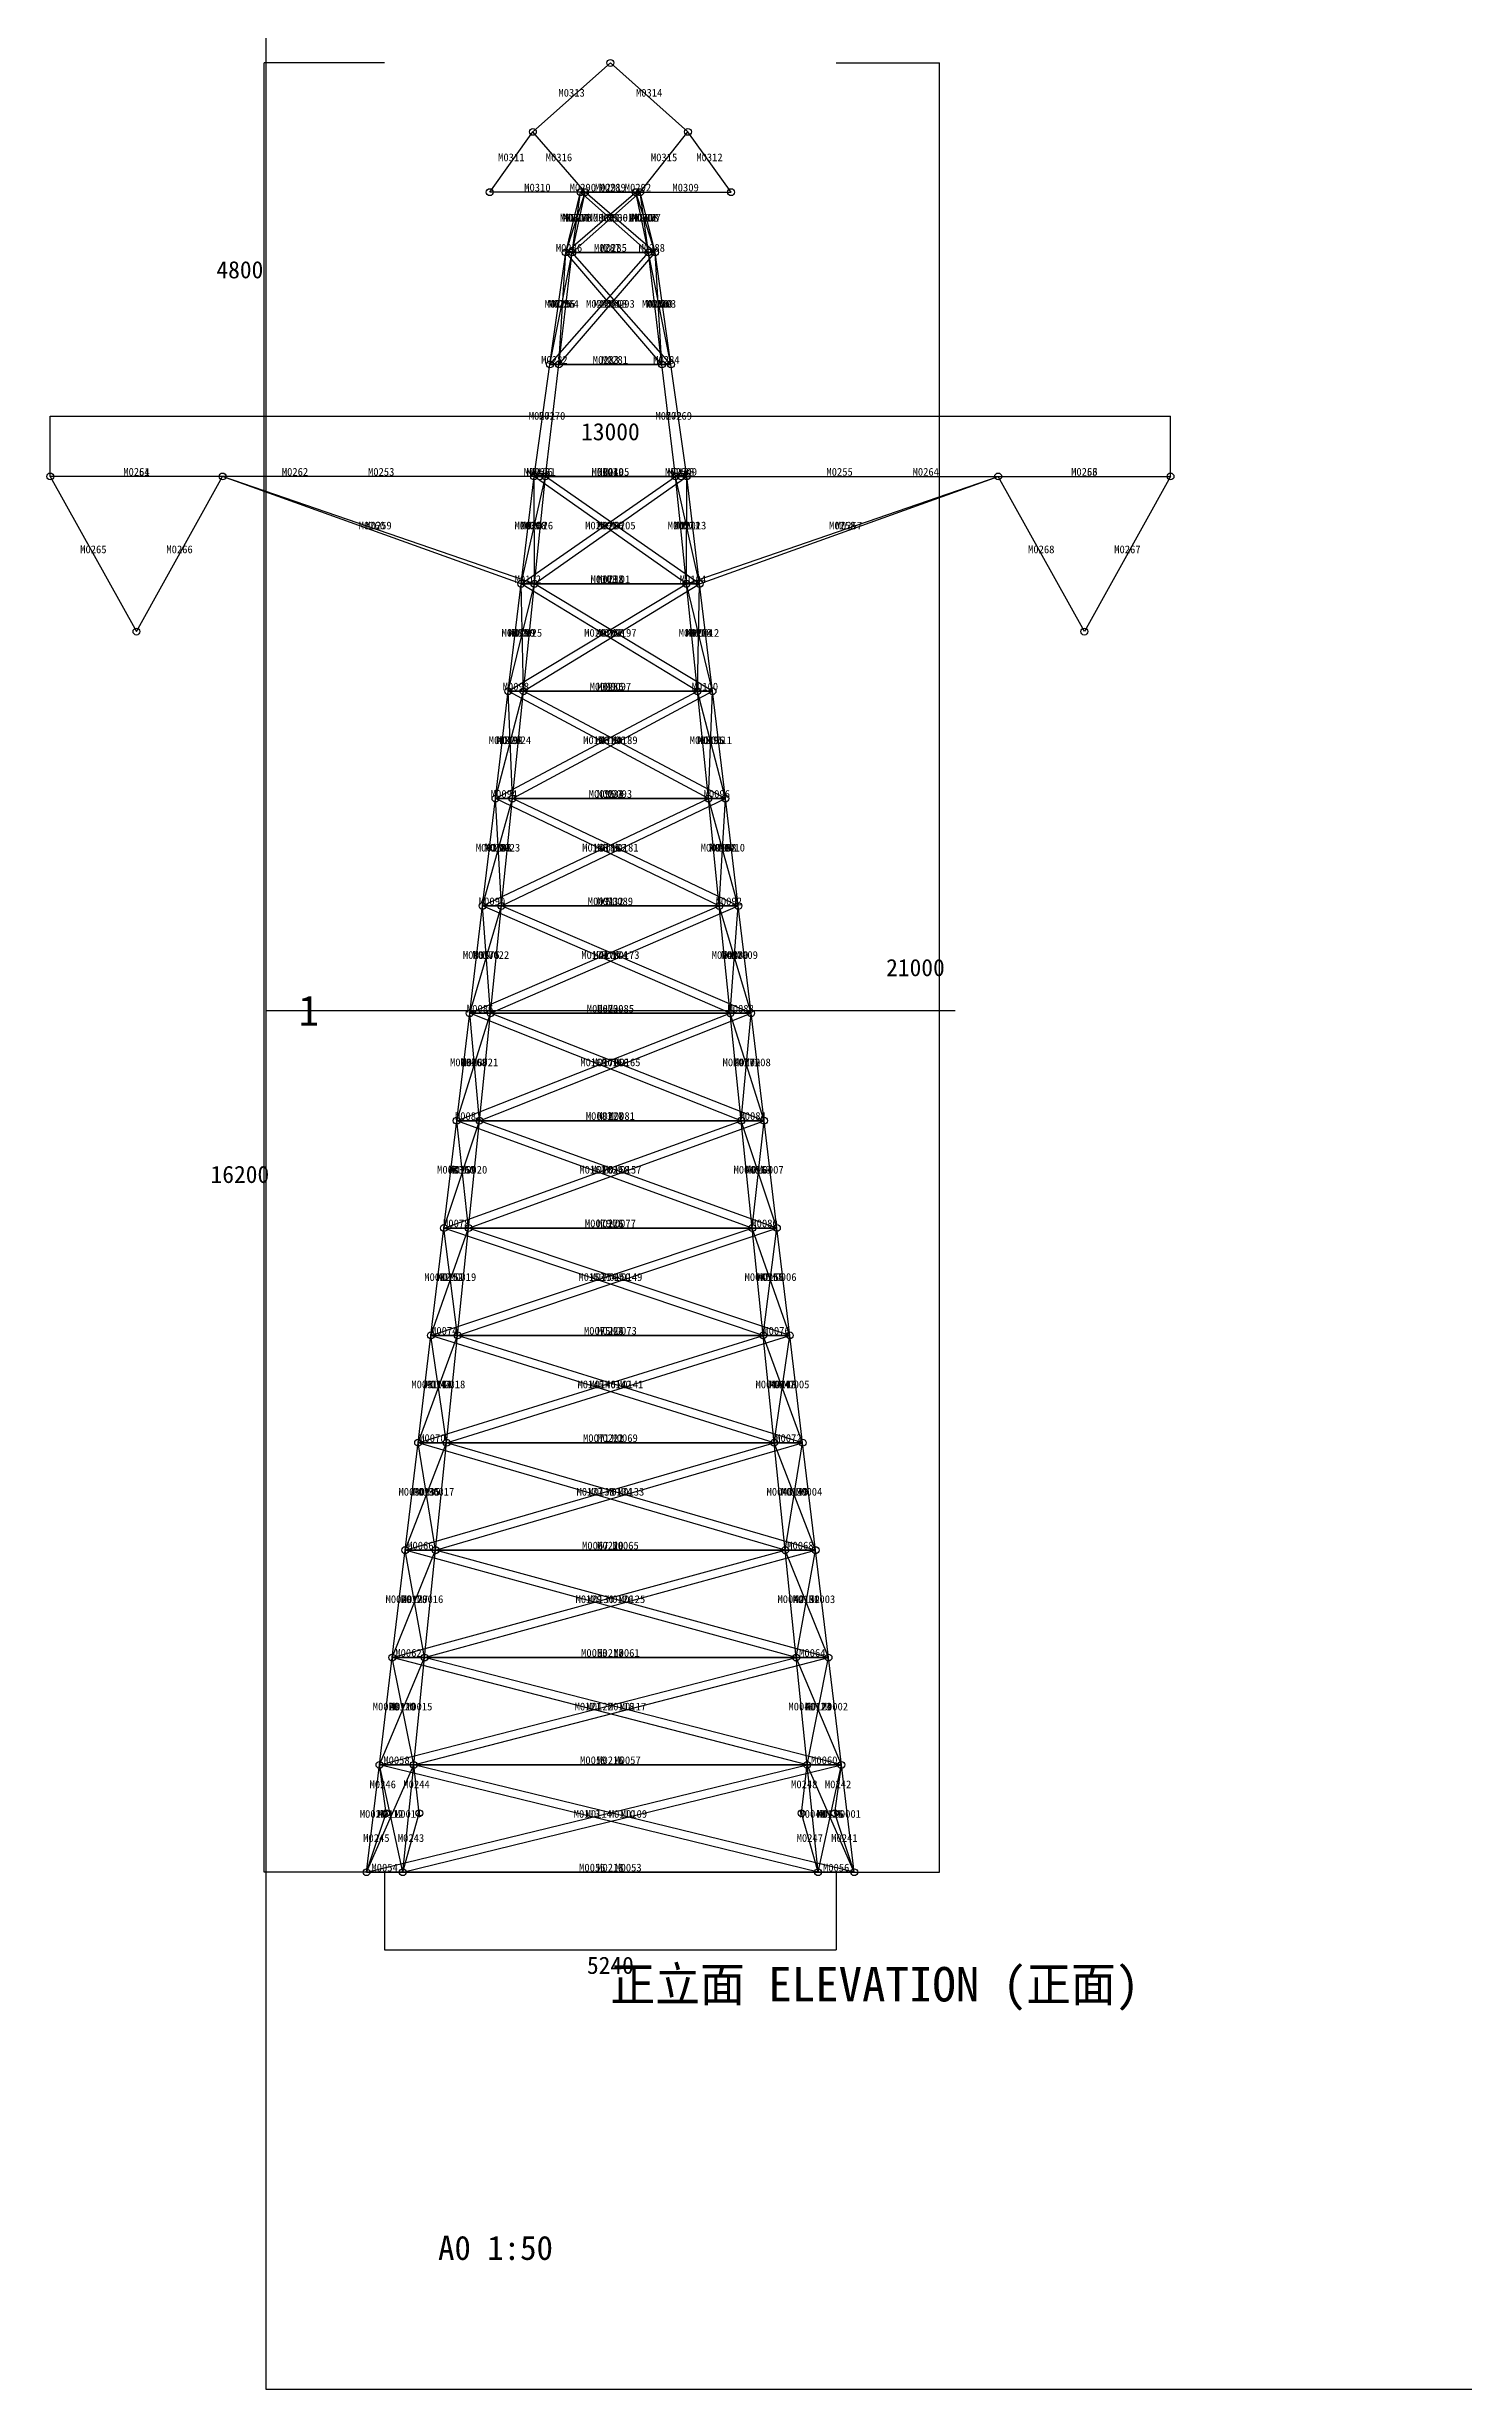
# Model space of a CAD drawing. Header units: millimetres. Extents: x -540 to 118000, y 2000 to 84000.
# Drawn here: x -540 to 15896, y 2000 to 29187 of the extents above; entities that cross this region are included whole.
import ezdxf
from ezdxf.enums import TextEntityAlignment as Align

# ---------------------------------------------------------------- set-up
doc = ezdxf.new("R2010")
doc.units = ezdxf.units.MM
for name, color, linetype in [('CROSS', 6, 'Continuous'), ('DIAG', 5, 'Continuous'), ('DIM', 140, 'Continuous'), ('FRAME', 7, 'Continuous'), ('HEAD', 4, 'Continuous'), ('HORIZ', 3, 'Continuous'), ('KNEE', 30, 'Continuous'), ('LEG', 1, 'Continuous'), ('NODE', 2, 'Continuous'), ('TEXT', 8, 'Continuous'), ('TITLE', 7, 'Continuous')]:
    doc.layers.add(name, color=color, linetype=linetype)

msp = doc.modelspace()

# ---------------------------------------------------------------- linework, layer by layer
at = {"layer": 'CROSS'}
for p, q in [((1500, 24200), (-500, 24200)), ((-500, 24200), (500, 22400)), ((500, 22400), (1500, 24200)), ((5180, 24200), (1500, 24200)), ((5114, 24200), (5180, 24200)), ((5246, 24200), (5180, 24200)), ((6754, 24200), (6820, 24200)), ((6886, 24200), (6820, 24200)), ((6820, 24200), (10500, 24200)), ((10500, 24200), (12500, 24200)), ((11500, 22400), (10500, 24200)), ((12500, 24200), (11500, 22400))]:
    msp.add_line(p, q, dxfattribs=at)
at = {"layer": 'DIAG'}
for p, q in [((5100, 28200), (6000, 29000)), ((6900, 28200), (6000, 29000)), ((4600, 27500), (5100, 28200)), ((5706, 27500), (5100, 28200)), ((6346, 27500), (6900, 28200)), ((7400, 27500), (6900, 28200)), ((5706, 27500), (4600, 27500)), ((5482, 26800), (5706, 27500)), ((5482, 26800), (6294, 27500)), ((5558, 26800), (6346, 27500)), ((5558, 26800), (5654, 27500)), ((5706, 27500), (5654, 27500)), ((5654, 27500), (6294, 27500)), ((6442, 26800), (5654, 27500)), ((6346, 27500), (5706, 27500)), ((6518, 26800), (5706, 27500)), ((6294, 27500), (6346, 27500)), ((6518, 26800), (6294, 27500)), ((6442, 26800), (6346, 27500)), ((6346, 27500), (7400, 27500)), ((5298, 25500), (5558, 26800)), ((5298, 25500), (6442, 26800)), ((5402, 25500), (6518, 26800)), ((5402, 25500), (5482, 26800)), ((5558, 26800), (5482, 26800)), ((5482, 26800), (6442, 26800)), ((6598, 25500), (5482, 26800)), ((6518, 26800), (5558, 26800)), ((6702, 25500), (5558, 26800)), ((6442, 26800), (6518, 26800)), ((6702, 25500), (6442, 26800)), ((6598, 25500), (6518, 26800)), ((5402, 25500), (5298, 25500)), ((5298, 25500), (6598, 25500)), ((6702, 25500), (5402, 25500)), ((6598, 25500), (6702, 25500)), ((1500, 24200), (-500, 24200)), ((5180, 24200), (-500, 24200)), ((5118, 22954), (1500, 24200)), ((4965, 22954), (1500, 24200)), ((4965, 22954), (5246, 24200)), ((4965, 22954), (6754, 24200)), ((5118, 22954), (5114, 24200)), ((6882, 22954), (5114, 24200)), ((5118, 22954), (6886, 24200)), ((7035, 22954), (5246, 24200)), ((7035, 22954), (6754, 24200)), ((6820, 24200), (12500, 24200)), ((6882, 22954), (6886, 24200)), ((6882, 22954), (10500, 24200)), ((7035, 22954), (10500, 24200)), ((10500, 24200), (12500, 24200)), ((4815, 21708), (5118, 22954)), ((4815, 21708), (6882, 22954)), ((4991, 21708), (4965, 22954)), ((7009, 21708), (4965, 22954)), ((4991, 21708), (7035, 22954)), ((7185, 21708), (5118, 22954)), ((7185, 21708), (6882, 22954)), ((7009, 21708), (7035, 22954)), ((4666, 20462), (4991, 21708)), ((4666, 20462), (7009, 21708)), ((4863, 20462), (4815, 21708)), ((7137, 20462), (4815, 21708)), ((4863, 20462), (7185, 21708)), ((7334, 20462), (4991, 21708)), ((7334, 20462), (7009, 21708)), ((7137, 20462), (7185, 21708)), ((4516, 19215), (4863, 20462)), ((4516, 19215), (7137, 20462)), ((4736, 19215), (4666, 20462)), ((7264, 19215), (4666, 20462)), ((4736, 19215), (7334, 20462)), ((7484, 19215), (4863, 20462)), ((7484, 19215), (7137, 20462)), ((7264, 19215), (7334, 20462)), ((4367, 17969), (4736, 19215)), ((4367, 17969), (7264, 19215)), ((4609, 17969), (4516, 19215)), ((7391, 17969), (4516, 19215)), ((4609, 17969), (7484, 19215)), ((7633, 17969), (4736, 19215)), ((7633, 17969), (7264, 19215)), ((7391, 17969), (7484, 19215)), ((4217, 16723), (4609, 17969)), ((4217, 16723), (7391, 17969)), ((4481, 16723), (4367, 17969)), ((7519, 16723), (4367, 17969)), ((4481, 16723), (7633, 17969)), ((7783, 16723), (4609, 17969)), ((7783, 16723), (7391, 17969)), ((7519, 16723), (7633, 17969)), ((4068, 15477), (4481, 16723)), ((4068, 15477), (7519, 16723)), ((4354, 15477), (4217, 16723)), ((7646, 15477), (4217, 16723)), ((4354, 15477), (7783, 16723)), ((7932, 15477), (4481, 16723)), ((7932, 15477), (7519, 16723)), ((7646, 15477), (7783, 16723)), ((3918, 14231), (4354, 15477)), ((3918, 14231), (7646, 15477)), ((4227, 14231), (4068, 15477)), ((7773, 14231), (4068, 15477)), ((4227, 14231), (7932, 15477)), ((8082, 14231), (4354, 15477)), ((8082, 14231), (7646, 15477)), ((7773, 14231), (7932, 15477)), ((3769, 12985), (4227, 14231)), ((3769, 12985), (7773, 14231)), ((4099, 12985), (3918, 14231)), ((7901, 12985), (3918, 14231)), ((4099, 12985), (8082, 14231)), ((8231, 12985), (4227, 14231)), ((8231, 12985), (7773, 14231)), ((7901, 12985), (8082, 14231)), ((3619, 11738), (4099, 12985)), ((3619, 11738), (7901, 12985)), ((3972, 11738), (3769, 12985)), ((8028, 11738), (3769, 12985)), ((3972, 11738), (8231, 12985)), ((8381, 11738), (4099, 12985)), ((8381, 11738), (7901, 12985)), ((8028, 11738), (8231, 12985)), ((3469, 10492), (3972, 11738)), ((3469, 10492), (8028, 11738)), ((3844, 10492), (3619, 11738)), ((8156, 10492), (3619, 11738)), ((3844, 10492), (8381, 11738)), ((8531, 10492), (3972, 11738)), ((8531, 10492), (8028, 11738)), ((8156, 10492), (8381, 11738)), ((3320, 9246), (3844, 10492)), ((3320, 9246), (8156, 10492)), ((3717, 9246), (3469, 10492)), ((8283, 9246), (3469, 10492)), ((3717, 9246), (8531, 10492)), ((8680, 9246), (3844, 10492)), ((8680, 9246), (8156, 10492)), ((8283, 9246), (8531, 10492)), ((3170, 8000), (3717, 9246)), ((3170, 8000), (8283, 9246)), ((3590, 8000), (3320, 9246)), ((8410, 8000), (3320, 9246)), ((3590, 8000), (8680, 9246)), ((8830, 8000), (3717, 9246)), ((8830, 8000), (8283, 9246)), ((8410, 8000), (8680, 9246))]:
    msp.add_line(p, q, dxfattribs=at)
at = {"layer": 'DIM'}
for p, q in [((3380, 29000), (1980, 29000)), ((1980, 24200), (1980, 29000)), ((8620, 29000), (9820, 29000)), ((9820, 8000), (9820, 29000)), ((-500, 24200), (-500, 24900)), ((-500, 24900), (12500, 24900)), ((12500, 24200), (12500, 24900)), ((3380, 24200), (1980, 24200)), ((1980, 8000), (1980, 24200)), ((3380, 24200), (1980, 24200)), ((2000, 18000), (10000, 18000)), ((3380, 8000), (1980, 8000)), ((3380, 8000), (3380, 7100)), ((8620, 8000), (8620, 7100)), ((8620, 8000), (9820, 8000)), ((3380, 7100), (8620, 7100))]:
    msp.add_line(p, q, dxfattribs=at)
at = {"layer": 'FRAME'}
msp.add_lwpolyline([(2000, 2000), (118000, 2000), (118000, 84000), (2000, 84000)], close=True, dxfattribs=at)
at = {"layer": 'HEAD'}
for p, q in [((5482, 26800), (5654, 27500)), ((5558, 26800), (5706, 27500)), ((6442, 26800), (6294, 27500)), ((6518, 26800), (6346, 27500)), ((5298, 25500), (5482, 26800)), ((5402, 25500), (5558, 26800)), ((6598, 25500), (6442, 26800)), ((6702, 25500), (6518, 26800)), ((5114, 24200), (5298, 25500)), ((5246, 24200), (5402, 25500)), ((6754, 24200), (6598, 25500)), ((6886, 24200), (6702, 25500))]:
    msp.add_line(p, q, dxfattribs=at)
at = {"layer": 'HORIZ'}
for p, q in [((5246, 24200), (5114, 24200)), ((5114, 24200), (6754, 24200)), ((6886, 24200), (5114, 24200)), ((6886, 24200), (5246, 24200)), ((5246, 24200), (6754, 24200)), ((6754, 24200), (6886, 24200)), ((5118, 22954), (4965, 22954)), ((4965, 22954), (6882, 22954)), ((7035, 22954), (4965, 22954)), ((7035, 22954), (5118, 22954)), ((5118, 22954), (6882, 22954)), ((6882, 22954), (7035, 22954)), ((4991, 21708), (4815, 21708)), ((4815, 21708), (7009, 21708)), ((7185, 21708), (4815, 21708)), ((7185, 21708), (4991, 21708)), ((4991, 21708), (7009, 21708)), ((7009, 21708), (7185, 21708)), ((4863, 20462), (4666, 20462)), ((4666, 20462), (7137, 20462)), ((7334, 20462), (4666, 20462)), ((7334, 20462), (4863, 20462)), ((4863, 20462), (7137, 20462)), ((7137, 20462), (7334, 20462)), ((4736, 19215), (4516, 19215)), ((4516, 19215), (7264, 19215)), ((7484, 19215), (4516, 19215)), ((7484, 19215), (4736, 19215)), ((4736, 19215), (7264, 19215)), ((7264, 19215), (7484, 19215)), ((4609, 17969), (4367, 17969)), ((4367, 17969), (7391, 17969)), ((7633, 17969), (4367, 17969)), ((7633, 17969), (4609, 17969)), ((4609, 17969), (7391, 17969)), ((7391, 17969), (7633, 17969)), ((4481, 16723), (4217, 16723)), ((4217, 16723), (7519, 16723)), ((7783, 16723), (4217, 16723)), ((7783, 16723), (4481, 16723)), ((4481, 16723), (7519, 16723)), ((7519, 16723), (7783, 16723)), ((4354, 15477), (4068, 15477)), ((4068, 15477), (7646, 15477)), ((7932, 15477), (4068, 15477)), ((7932, 15477), (4354, 15477)), ((4354, 15477), (7646, 15477)), ((7646, 15477), (7932, 15477)), ((4227, 14231), (3918, 14231)), ((3918, 14231), (7773, 14231)), ((8082, 14231), (3918, 14231)), ((8082, 14231), (4227, 14231)), ((4227, 14231), (7773, 14231)), ((7773, 14231), (8082, 14231)), ((4099, 12985), (3769, 12985)), ((3769, 12985), (7901, 12985)), ((8231, 12985), (3769, 12985)), ((8231, 12985), (4099, 12985)), ((4099, 12985), (7901, 12985)), ((7901, 12985), (8231, 12985)), ((3972, 11738), (3619, 11738)), ((3619, 11738), (8028, 11738)), ((8381, 11738), (3619, 11738)), ((8381, 11738), (3972, 11738)), ((3972, 11738), (8028, 11738)), ((8028, 11738), (8381, 11738)), ((3844, 10492), (3469, 10492)), ((3469, 10492), (8156, 10492)), ((8531, 10492), (3469, 10492)), ((8531, 10492), (3844, 10492)), ((3844, 10492), (8156, 10492)), ((8156, 10492), (8531, 10492)), ((3717, 9246), (3320, 9246)), ((3320, 9246), (8283, 9246)), ((8680, 9246), (3320, 9246)), ((8680, 9246), (3717, 9246)), ((3717, 9246), (8283, 9246)), ((8283, 9246), (8680, 9246)), ((3590, 8000), (3170, 8000)), ((3170, 8000), (8410, 8000)), ((8830, 8000), (3170, 8000)), ((8830, 8000), (3590, 8000)), ((3590, 8000), (8410, 8000)), ((8410, 8000), (8830, 8000))]:
    msp.add_line(p, q, dxfattribs=at)
at = {"layer": 'KNEE'}
for p, q in [((3397, 8685), (3320, 9246)), ((3782, 8685), (3717, 9246)), ((8218, 8685), (8283, 9246)), ((8603, 8685), (8680, 9246)), ((3170, 8000), (3397, 8685)), ((3590, 8000), (3782, 8685)), ((8410, 8000), (8218, 8685)), ((8830, 8000), (8603, 8685))]:
    msp.add_line(p, q, dxfattribs=at)
at = {"layer": 'LEG'}
for p, q in [((4965, 22954), (5114, 24200)), ((5118, 22954), (5246, 24200)), ((6882, 22954), (6754, 24200)), ((7035, 22954), (6886, 24200)), ((4815, 21708), (4965, 22954)), ((4991, 21708), (5118, 22954)), ((7009, 21708), (6882, 22954)), ((7185, 21708), (7035, 22954)), ((4666, 20462), (4815, 21708)), ((4863, 20462), (4991, 21708)), ((7137, 20462), (7009, 21708)), ((7334, 20462), (7185, 21708)), ((4516, 19215), (4666, 20462)), ((4736, 19215), (4863, 20462)), ((7264, 19215), (7137, 20462)), ((7484, 19215), (7334, 20462)), ((4367, 17969), (4516, 19215)), ((4609, 17969), (4736, 19215)), ((7391, 17969), (7264, 19215)), ((7633, 17969), (7484, 19215)), ((4217, 16723), (4367, 17969)), ((4481, 16723), (4609, 17969)), ((7519, 16723), (7391, 17969)), ((7783, 16723), (7633, 17969)), ((4068, 15477), (4217, 16723)), ((4354, 15477), (4481, 16723)), ((7646, 15477), (7519, 16723)), ((7932, 15477), (7783, 16723)), ((3918, 14231), (4068, 15477)), ((4227, 14231), (4354, 15477)), ((7773, 14231), (7646, 15477)), ((8082, 14231), (7932, 15477)), ((3769, 12985), (3918, 14231)), ((4099, 12985), (4227, 14231)), ((7901, 12985), (7773, 14231)), ((8231, 12985), (8082, 14231)), ((3619, 11738), (3769, 12985)), ((3972, 11738), (4099, 12985)), ((8028, 11738), (7901, 12985)), ((8381, 11738), (8231, 12985)), ((3469, 10492), (3619, 11738)), ((3844, 10492), (3972, 11738)), ((8156, 10492), (8028, 11738)), ((8531, 10492), (8381, 11738)), ((3320, 9246), (3469, 10492)), ((3717, 9246), (3844, 10492)), ((8283, 9246), (8156, 10492)), ((8680, 9246), (8531, 10492)), ((3170, 8000), (3320, 9246)), ((3590, 8000), (3717, 9246)), ((8410, 8000), (8283, 9246)), ((8830, 8000), (8680, 9246))]:
    msp.add_line(p, q, dxfattribs=at)
at = {"layer": 'NODE'}
for centre in [(6000, 29000), (5100, 28200), (6900, 28200), (4600, 27500), (5654, 27500), (5706, 27500), (6294, 27500), (6346, 27500), (7400, 27500), (5482, 26800), (5558, 26800), (6442, 26800), (6518, 26800), (5298, 25500), (5402, 25500), (6598, 25500), (6702, 25500), (-500, 24200), (1500, 24200), (5114, 24200), (5180, 24200), (5246, 24200), (6754, 24200), (6820, 24200), (6886, 24200), (10500, 24200), (12500, 24200), (4965, 22954), (5118, 22954), (6882, 22954), (7035, 22954), (500, 22400), (11500, 22400), (4815, 21708), (4991, 21708), (7009, 21708), (7185, 21708), (4666, 20462), (4863, 20462), (7137, 20462), (7334, 20462), (4516, 19215), (4736, 19215), (7264, 19215), (7484, 19215), (4367, 17969), (4609, 17969), (7391, 17969), (7633, 17969), (4217, 16723), (4481, 16723), (7519, 16723), (7783, 16723), (4068, 15477), (4354, 15477), (7646, 15477), (7932, 15477), (3918, 14231), (4227, 14231), (7773, 14231), (8082, 14231), (3769, 12985), (4099, 12985), (7901, 12985), (8231, 12985), (3619, 11738), (3972, 11738), (8028, 11738), (8381, 11738), (3469, 10492), (3844, 10492), (8156, 10492), (8531, 10492), (3320, 9246), (3717, 9246), (8283, 9246), (8680, 9246), (3397, 8685), (3782, 8685), (8218, 8685), (8603, 8685), (3170, 8000), (3590, 8000), (8410, 8000), (8830, 8000)]:
    msp.add_circle(centre, 40, dxfattribs=at)

# ---------------------------------------------------------------- texts
at = {"layer": 'DIM'}
for s, p in [('4800', (1700, 26600)), ('13000', (6000, 24720)), ('21000', (9540, 18500)), ('16200', (1700, 16100)), ('5240', (6000, 6920))]:
    msp.add_text(s, height=200, dxfattribs=at).set_placement(p, align=Align.MIDDLE_CENTER)
at = {"layer": 'TEXT'}
for s, height, p in [('M0313', 90, (5550, 28654)), ('M0314', 90, (6450, 28654)), ('M0311', 90, (4850, 27904)), ('M0316', 90, (5403, 27904)), ('M0315', 90, (6623, 27904)), ('M0312', 90, (7150, 27904)), ('M0310', 90, (5153, 27554)), ('M0290', 90, (5680, 27554)), ('M0291', 90, (5974, 27554)), ('M0289', 90, (6026, 27554)), ('M0292', 90, (6320, 27554)), ('M0309', 90, (6873, 27554)), ('M0279', 90, (5568, 27204)), ('M0304', 90, (5594, 27204)), ('M0303', 90, (5606, 27204)), ('M0278', 90, (5632, 27204)), ('M0305', 90, (5888, 27204)), ('M0302', 90, (5952, 27204)), ('M0306', 90, (6048, 27204)), ('M0301', 90, (6112, 27204)), ('M0280', 90, (6368, 27204)), ('M0307', 90, (6394, 27204)), ('M0308', 90, (6406, 27204)), ('M0277', 90, (6432, 27204)), ('M0286', 90, (5520, 26854)), ('M0287', 90, (5962, 26854)), ('M0285', 90, (6038, 26854)), ('M0288', 90, (6480, 26854)), ('M0275', 90, (5390, 26204)), ('M0296', 90, (5428, 26204)), ('M0295', 90, (5442, 26204)), ('M0274', 90, (5480, 26204)), ('M0297', 90, (5870, 26204)), ('M0294', 90, (5960, 26204)), ('M0298', 90, (6040, 26204)), ('M0293', 90, (6130, 26204)), ('M0276', 90, (6520, 26204)), ('M0299', 90, (6558, 26204)), ('M0300', 90, (6572, 26204)), ('M0273', 90, (6610, 26204)), ('M0282', 90, (5350, 25554)), ('M0283', 90, (5948, 25554)), ('M0281', 90, (6052, 25554)), ('M0284', 90, (6650, 25554)), ('M0271', 90, (5206, 24904)), ('M0270', 90, (5324, 24904)), ('M0272', 90, (6676, 24904)), ('M0269', 90, (6794, 24904)), ('M0254', 90, (500, 24254)), ('M0261', 90, (500, 24254)), ('M0262', 90, (2340, 24254)), ('M0253', 90, (3340, 24254)), ('M0252', 90, (5147, 24254)), ('M0106', 90, (5180, 24254)), ('M0251', 90, (5213, 24254)), ('M0107', 90, (5934, 24254)), ('M0239', 90, (6000, 24254)), ('M0240', 90, (6000, 24254)), ('M0105', 90, (6066, 24254)), ('M0250', 90, (6787, 24254)), ('M0108', 90, (6820, 24254)), ('M0249', 90, (6853, 24254)), ('M0255', 90, (8660, 24254)), ('M0264', 90, (9660, 24254)), ('M0256', 90, (11500, 24254)), ('M0263', 90, (11500, 24254)), ('M0260', 90, (3232, 23631)), ('M0259', 90, (3309, 23631)), ('M0039', 90, (5040, 23631)), ('M0208', 90, (5105, 23631)), ('M0207', 90, (5116, 23631)), ('M0026', 90, (5182, 23631)), ('M0209', 90, (5860, 23631)), ('M0210', 90, (5998, 23631)), ('M0206', 90, (6002, 23631)), ('M0205', 90, (6140, 23631)), ('M0052', 90, (6818, 23631)), ('M0211', 90, (6884, 23631)), ('M0212', 90, (6895, 23631)), ('M0013', 90, (6960, 23631)), ('M0258', 90, (8691, 23631)), ('M0257', 90, (8768, 23631)), ('M0265', 90, (0, 23354)), ('M0266', 90, (1000, 23354)), ('M0268', 90, (11000, 23354)), ('M0267', 90, (12000, 23354)), ('M0102', 90, (5042, 23008)), ('M0103', 90, (5923, 23008)), ('M0237', 90, (6000, 23008)), ('M0238', 90, (6000, 23008)), ('M0101', 90, (6077, 23008)), ('M0104', 90, (6958, 23008)), ('M0038', 90, (4890, 22385)), ('M0200', 90, (4967, 22385)), ('M0199', 90, (4978, 22385)), ('M0025', 90, (5055, 22385)), ('M0201', 90, (5849, 22385)), ('M0202', 90, (5987, 22385)), ('M0198', 90, (6013, 22385)), ('M0197', 90, (6151, 22385)), ('M0051', 90, (6945, 22385)), ('M0203', 90, (7022, 22385)), ('M0204', 90, (7033, 22385)), ('M0012', 90, (7110, 22385)), ('M0098', 90, (4903, 21762)), ('M0099', 90, (5912, 21762)), ('M0235', 90, (6000, 21762)), ('M0236', 90, (6000, 21762)), ('M0097', 90, (6088, 21762)), ('M0100', 90, (7097, 21762)), ('M0037', 90, (4741, 21139)), ('M0192', 90, (4828, 21139)), ('M0191', 90, (4839, 21139)), ('M0024', 90, (4927, 21139)), ('M0193', 90, (5837, 21139)), ('M0194', 90, (5976, 21139)), ('M0190', 90, (6024, 21139)), ('M0189', 90, (6163, 21139)), ('M0050', 90, (7073, 21139)), ('M0195', 90, (7161, 21139)), ('M0196', 90, (7172, 21139)), ('M0011', 90, (7259, 21139)), ('M0094', 90, (4765, 20516)), ('M0095', 90, (5901, 20516)), ('M0233', 90, (6000, 20516)), ('M0234', 90, (6000, 20516)), ('M0093', 90, (6099, 20516)), ('M0096', 90, (7235, 20516)), ('M0036', 90, (4591, 19892)), ('M0184', 90, (4690, 19892)), ('M0183', 90, (4701, 19892)), ('M0023', 90, (4800, 19892)), ('M0185', 90, (5826, 19892)), ('M0186', 90, (5965, 19892)), ('M0182', 90, (6035, 19892)), ('M0181', 90, (6174, 19892)), ('M0049', 90, (7200, 19892)), ('M0187', 90, (7299, 19892)), ('M0188', 90, (7310, 19892)), ('M0010', 90, (7409, 19892)), ('M0090', 90, (4626, 19269)), ('M0091', 90, (5890, 19269)), ('M0231', 90, (6000, 19269)), ('M0232', 90, (6000, 19269)), ('M0089', 90, (6110, 19269)), ('M0092', 90, (7374, 19269)), ('M0035', 90, (4441, 18646)), ('M0176', 90, (4551, 18646)), ('M0175', 90, (4562, 18646)), ('M0022', 90, (4672, 18646)), ('M0177', 90, (5815, 18646)), ('M0178', 90, (5954, 18646)), ('M0174', 90, (6046, 18646)), ('M0173', 90, (6185, 18646)), ('M0048', 90, (7328, 18646)), ('M0179', 90, (7438, 18646)), ('M0180', 90, (7449, 18646)), ('M0009', 90, (7559, 18646)), ('1', 350, (2500, 18000)), ('M0086', 90, (4488, 18023)), ('M0087', 90, (5879, 18023)), ('M0229', 90, (6000, 18023)), ('M0230', 90, (6000, 18023)), ('M0085', 90, (6121, 18023)), ('M0088', 90, (7512, 18023)), ('M0034', 90, (4292, 17400)), ('M0168', 90, (4413, 17400)), ('M0167', 90, (4424, 17400)), ('M0021', 90, (4545, 17400)), ('M0169', 90, (5804, 17400)), ('M0170', 90, (5943, 17400)), ('M0166', 90, (6057, 17400)), ('M0165', 90, (6196, 17400)), ('M0047', 90, (7455, 17400)), ('M0171', 90, (7576, 17400)), ('M0172', 90, (7587, 17400)), ('M0008', 90, (7708, 17400)), ('M0082', 90, (4349, 16777)), ('M0083', 90, (5868, 16777)), ('M0227', 90, (6000, 16777)), ('M0228', 90, (6000, 16777)), ('M0081', 90, (6132, 16777)), ('M0084', 90, (7651, 16777)), ('M0033', 90, (4142, 16154)), ('M0160', 90, (4274, 16154)), ('M0159', 90, (4286, 16154)), ('M0020', 90, (4418, 16154)), ('M0161', 90, (5793, 16154)), ('M0162', 90, (5932, 16154)), ('M0158', 90, (6068, 16154)), ('M0157', 90, (6207, 16154)), ('M0046', 90, (7582, 16154)), ('M0163', 90, (7714, 16154)), ('M0164', 90, (7726, 16154)), ('M0007', 90, (7858, 16154)), ('M0078', 90, (4211, 15531)), ('M0079', 90, (5857, 15531)), ('M0225', 90, (6000, 15531)), ('M0226', 90, (6000, 15531)), ('M0077', 90, (6143, 15531)), ('M0080', 90, (7789, 15531)), ('M0032', 90, (3993, 14908)), ('M0152', 90, (4136, 14908)), ('M0151', 90, (4147, 14908)), ('M0019', 90, (4290, 14908)), ('M0153', 90, (5782, 14908)), ('M0154', 90, (5921, 14908)), ('M0150', 90, (6079, 14908)), ('M0149', 90, (6218, 14908)), ('M0045', 90, (7710, 14908)), ('M0155', 90, (7853, 14908)), ('M0156', 90, (7864, 14908)), ('M0006', 90, (8007, 14908)), ('M0074', 90, (4072, 14285)), ('M0075', 90, (5846, 14285)), ('M0223', 90, (6000, 14285)), ('M0224', 90, (6000, 14285)), ('M0073', 90, (6154, 14285)), ('M0076', 90, (7928, 14285)), ('M0031', 90, (3843, 13662)), ('M0144', 90, (3998, 13662)), ('M0143', 90, (4009, 13662)), ('M0018', 90, (4163, 13662)), ('M0145', 90, (5771, 13662)), ('M0146', 90, (5909, 13662)), ('M0142', 90, (6091, 13662)), ('M0141', 90, (6229, 13662)), ('M0044', 90, (7837, 13662)), ('M0147', 90, (7991, 13662)), ('M0148', 90, (8002, 13662)), ('M0005', 90, (8157, 13662)), ('M0070', 90, (3934, 13039)), ('M0071', 90, (5835, 13039)), ('M0221', 90, (6000, 13039)), ('M0222', 90, (6000, 13039)), ('M0069', 90, (6165, 13039)), ('M0072', 90, (8066, 13039)), ('M0030', 90, (3694, 12416)), ('M0136', 90, (3859, 12416)), ('M0135', 90, (3870, 12416)), ('M0017', 90, (4035, 12416)), ('M0137', 90, (5760, 12416)), ('M0138', 90, (5898, 12416)), ('M0134', 90, (6102, 12416)), ('M0133', 90, (6240, 12416)), ('M0043', 90, (7965, 12416)), ('M0139', 90, (8130, 12416)), ('M0140', 90, (8141, 12416)), ('M0004', 90, (8306, 12416)), ('M0066', 90, (3795, 11792)), ('M0067', 90, (5824, 11792)), ('M0219', 90, (6000, 11792)), ('M0220', 90, (6000, 11792)), ('M0065', 90, (6176, 11792)), ('M0068', 90, (8205, 11792)), ('M0029', 90, (3544, 11169)), ('M0128', 90, (3721, 11169)), ('M0127', 90, (3732, 11169)), ('M0016', 90, (3908, 11169)), ('M0129', 90, (5749, 11169)), ('M0130', 90, (5887, 11169)), ('M0126', 90, (6113, 11169)), ('M0125', 90, (6251, 11169)), ('M0042', 90, (8092, 11169)), ('M0131', 90, (8268, 11169)), ('M0132', 90, (8279, 11169)), ('M0003', 90, (8456, 11169)), ('M0062', 90, (3657, 10546)), ('M0063', 90, (5813, 10546)), ('M0217', 90, (6000, 10546)), ('M0218', 90, (6000, 10546)), ('M0061', 90, (6187, 10546)), ('M0064', 90, (8343, 10546)), ('M0028', 90, (3395, 9923)), ('M0120', 90, (3582, 9923)), ('M0119', 90, (3593, 9923)), ('M0015', 90, (3781, 9923)), ('M0121', 90, (5738, 9923)), ('M0122', 90, (5876, 9923)), ('M0118', 90, (6124, 9923)), ('M0117', 90, (6262, 9923)), ('M0041', 90, (8219, 9923)), ('M0123', 90, (8407, 9923)), ('M0124', 90, (8418, 9923)), ('M0002', 90, (8605, 9923)), ('M0058', 90, (3518, 9300)), ('M0059', 90, (5801, 9300)), ('M0215', 90, (6000, 9300)), ('M0216', 90, (6000, 9300)), ('M0057', 90, (6199, 9300)), ('M0060', 90, (8482, 9300)), ('M0246', 90, (3358, 9020)), ('M0244', 90, (3750, 9020)), ('M0248', 90, (8250, 9020)), ('M0242', 90, (8642, 9020)), ('M0027', 90, (3245, 8677)), ('M0112', 90, (3444, 8677)), ('M0111', 90, (3455, 8677)), ('M0014', 90, (3653, 8677)), ('M0113', 90, (5727, 8677)), ('M0114', 90, (5865, 8677)), ('M0110', 90, (6135, 8677)), ('M0109', 90, (6273, 8677)), ('M0040', 90, (8347, 8677)), ('M0115', 90, (8545, 8677)), ('M0116', 90, (8556, 8677)), ('M0001', 90, (8755, 8677)), ('M0245', 90, (3284, 8397)), ('M0243', 90, (3686, 8397)), ('M0247', 90, (8314, 8397)), ('M0241', 90, (8716, 8397)), ('M0054', 90, (3380, 8054)), ('M0055', 90, (5790, 8054)), ('M0213', 90, (6000, 8054)), ('M0214', 90, (6000, 8054)), ('M0053', 90, (6210, 8054)), ('M0056', 90, (8620, 8054))]:
    msp.add_text(s, height=height, dxfattribs=at).set_placement(p, align=Align.MIDDLE_CENTER)
msp.add_text('正立面 ELEVATION (正面)', height=400, dxfattribs=at).set_placement((6000, 6500))
at = {"layer": 'TITLE'}
msp.add_text('A0 1:50', height=280, dxfattribs=at).set_placement((4000, 3500))

doc.saveas('drawing.dxf')
